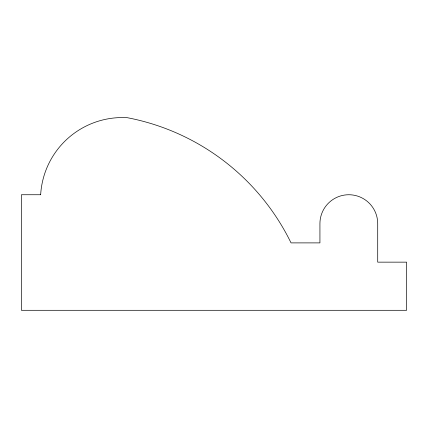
<?xml version="1.0" encoding="UTF-8"?>
<svg xmlns="http://www.w3.org/2000/svg" width="428" height="428" viewBox="0 0 428 428"><rect width="100%" height="100%" fill="white"/><g stroke="black" fill="none" stroke-linecap="round" stroke-linejoin="round"><path stroke-width="0.64" d="M40.66 194.74L21.4 194.74L21.4 310.3L406.6 310.3L406.6 262.15L377.71 262.15L377.71 223.63A28.89 28.89 0 0 0 348.82 194.74A28.89 28.89 0 0 0 319.93 223.63L319.93 242.89L291.04 242.89A230.403 230.403 0 0 0 127.33 117.7A81.935 81.935 0 0 0 40.66 194.74"/></g></svg>
